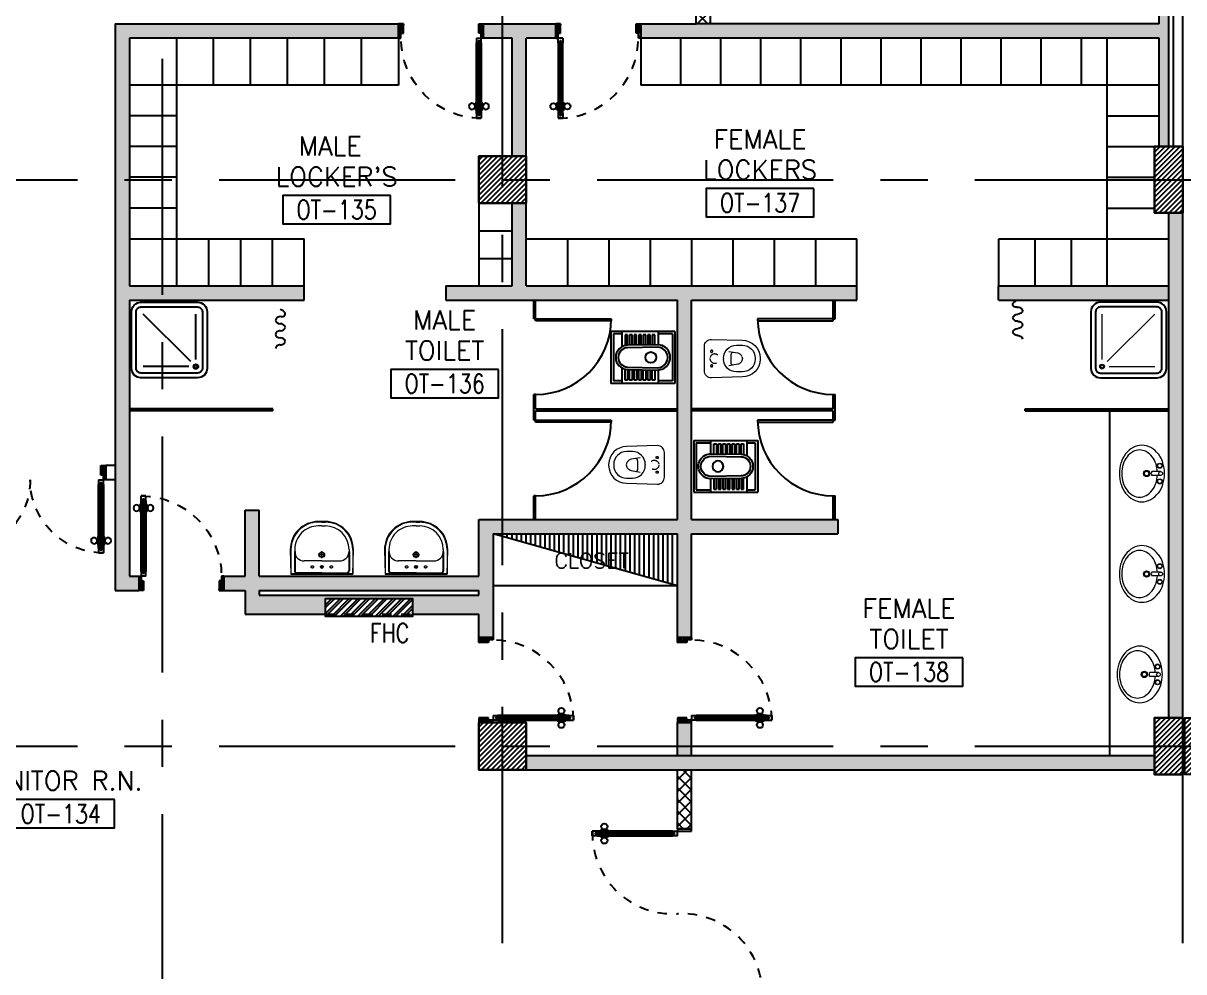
# Model space of a CAD drawing. Extents: x 275967.8 to 276060, y 57291.9 to 57371.4.
# Drawn here: x 275998.46 to 276010.75, y 57327.59 to 57337.64 of the extents above; entities that cross this region are included whole.
import ezdxf
from ezdxf.enums import TextEntityAlignment as Align

# ---------------------------------------------------------------- set-up
doc = ezdxf.new("R2010")
doc.units = 0
doc.header["$MEASUREMENT"] = 0
for name, pattern in [('CENTERX2', [4, 2.5, -0.5, 0.5, -0.5]), ('DASHED', [0.75, 0.5, -0.25]), ('HIDDEN', [0.375, 0.25, -0.125]), ('HIDDEN2', [0.1875, 0.125, -0.0625])]:
    doc.linetypes.add(name, pattern=pattern)
doc.layers.get('0').update_dxf_attribs({"linetype": 'CONTINUOUS'})
for name, color, linetype in [('AXES', 11, 'CENTERX2'), ('COL', 5, 'CONTINUOUS'), ('CURT', 7, 'CONTINUOUS'), ('DOOR', 7, 'CONTINUOUS'), ('Ele', 7, 'CONTINUOUS'), ('FHC', 2, 'CONTINUOUS'), ('FIX', 3, 'CONTINUOUS'), ('FUR', 4, 'CONTINUOUS'), ('HAT', 8, 'CONTINUOUS'), ('INSUL', 4, 'CONTINUOUS'), ('LIFTS', 3, 'CONTINUOUS'), ('Locker', 11, 'CONTINUOUS'), ('PART', 9, 'CONTINUOUS'), ('RM-BOX', 4, 'CONTINUOUS'), ('RM-NAME', 2, 'CONTINUOUS'), ('RM-NO', 2, 'CONTINUOUS'), ('WALL', 2, 'CONTINUOUS'), ('WallType', 11, 'CONTINUOUS'), ('WallType2', 3, 'CONTINUOUS')]:
    doc.layers.add(name, color=color, linetype=linetype)
doc.styles.add('ROMANS', font='ROMANS.shx', dxfattribs={"width": 0.6})
pattern_1 = [(0, (0, 0), (0.075, 0.04330127), [0.05, -0.1]), (120, (0, 0), (-0.074999999836, 0.043301270284), [0.05, -0.1]), (60, (0, 0), (1.64e-10, 0.086602540284), [-0.1, 0.05])]
pattern_2 = [(45, (0, 0), (-0.061871843354, 0.061871843354), []), (135, (0, 0), (-0.061871843354, -0.061871843354), [])]

# ---------------------------------------------------------------- blocks, each defined once
blk = doc.blocks.new('*X74')
at = {"color": 0}
for p, q in [((49339, 149519), (49810, 149990)), ((49339, 149572), (49757, 149990)), ((49339, 149625), (49704, 149990)), ((49339, 149678), (49651, 149990)), ((49339, 149731), (49598, 149990)), ((49339, 149784), (49545, 149990)), ((49339, 149837), (49492, 149990)), ((49339, 149890), (49439, 149990)), ((49339, 149943), (49386, 149990)), ((49363, 149490), (49839, 149966)), ((49416, 149490), (49839, 149913)), ((49469, 149490), (49839, 149859)), ((49523, 149490), (49839, 149806)), ((49576, 149490), (49839, 149753)), ((49629, 149490), (49839, 149700)), ((49682, 149490), (49839, 149647)), ((49735, 149490), (49839, 149594)), ((49788, 149490), (49839, 149541))]:
    blk.add_line(p, q, dxfattribs=at)
blk = doc.blocks.new('RM1')
at = {"layer": 'RM-BOX'}
blk.add_lwpolyline([(570, -200), (-570, -200), (-570, -500), (570, -500)], close=True, dxfattribs=at)
at = {"layer": 'RM-NAME', "style": 'ROMANS'}
for tag, p in [('ROOMNAME1', (0, 324)), ('ROOMNAME2', (0, 0))]:
    blk.add_attdef(tag, text='', height=200, dxfattribs=at).set_placement(p, align=Align.MIDDLE)
at = {"layer": 'RM-NO', "style": 'ROMANS', "width": 0.8}
blk.add_attdef('ROOMNO', text='', height=200, dxfattribs=at).set_placement((0, -350), align=Align.MIDDLE)
blk = doc.blocks.new('COL50')
at = {"layer": 'COL'}
blk.add_lwpolyline([(-250, 250), (-250, -250), (250, -250), (250, 250)], close=True, dxfattribs=at)
blk = doc.blocks.new('*X69')
at = {"color": 0}
for p, q in [((42139, 155524), (42605, 155990)), ((42139, 155577), (42552, 155990)), ((42139, 155630), (42499, 155990)), ((42139, 155683), (42446, 155990)), ((42139, 155736), (42393, 155990)), ((42139, 155789), (42340, 155990)), ((42139, 155842), (42287, 155990)), ((42139, 155895), (42234, 155990)), ((42139, 155948), (42181, 155990)), ((42158, 155490), (42639, 155971)), ((42211, 155490), (42639, 155918)), ((42264, 155490), (42639, 155865)), ((42317, 155490), (42639, 155812)), ((42370, 155490), (42639, 155759)), ((42423, 155490), (42639, 155706)), ((42476, 155490), (42639, 155653)), ((42529, 155490), (42639, 155600)), ((42582, 155490), (42639, 155546)), ((42635, 155490), (42639, 155493))]:
    blk.add_line(p, q, dxfattribs=at)
blk = doc.blocks.new('A$C5C5B3FF0')
at = {"layer": 'CURT'}
for centre, major_axis, start_param, end_param in [((25, 356), (-79.1, 0), 3.926991, 4.390638), ((63, 366), (-39.1, 0), 1.419382, 3.463343), ((25, 356), (79.1, 0), 0.321751, 0.785398), ((50, 300), (49.5, 0), 1.419382, 3.141593), ((50, 300), (50, 0), 3.141593, 4.712389), ((50, 225), (-50, 0), 3.141593, 4.712389), ((50, 150), (50, 0), 1.570796, 3.141593), ((50, 150), (50, 0), 3.141593, 4.712389), ((50, 225), (50, 0), 4.712389, 6.283185), ((50, 0), (50, 0), 1.570796, 3.141593), ((50, 75), (50, 0), 0, 1.570796), ((50, 75), (-50, 0), 1.570796, 3.141593)]:
    blk.add_ellipse(centre, major_axis=major_axis, ratio=0.75, start_param=start_param, end_param=end_param, dxfattribs=at)
blk = doc.blocks.new('C11')
at = {"layer": 'HAT'}
h = blk.add_hatch(dxfattribs=at)
h.set_pattern_fill('ANSI31', color=256, scale=300, style=0)
h.set_pattern_definition([(45, (-248556.182, -75061.005), (-26.5165043, 26.5165043), [])])
h.paths.add_polyline_path([(300, 700), (0, 700), (0, 350), (300, 350)])
h.paths.add_polyline_path([(300, 350), (0, 350), (0, 0), (300, 0)])
at = {"layer": 'COL'}
blk.add_lwpolyline([(300, 700), (300, 0), (0, 0), (0, 700)], close=True, dxfattribs=at)
blk = doc.blocks.new('C5V')
at = {"layer": 'HAT'}
h = blk.add_hatch(dxfattribs=at)
h.set_pattern_fill('ANSI31', color=256, scale=300, style=0)
h.set_pattern_definition([(45, (-249196.182, -54711.005), (-26.5165043, 26.5165043), [])])
h.paths.add_polyline_path([(-20, 600), (-320, 600), (-320, 300), (-20, 300)])
h.paths.add_polyline_path([(-20, 300), (-320, 300), (-320, 0), (-20, 0)])
h = blk.add_hatch(dxfattribs=at)
h.set_pattern_fill('ANSI31', color=256, scale=300, style=0)
h.set_pattern_definition([(45, (-248876.182, -54711.005), (-26.5165043, 26.5165043), [])])
h.paths.add_polyline_path([(300, 600), (0, 600), (0, 300), (300, 300)])
h.paths.add_polyline_path([(300, 300), (0, 300), (0, 0), (300, 0)])
at = {"layer": 'COL'}
for points in [[(-20, 600), (-20, 0), (-320, 0), (-320, 600)], [(300, 600), (300, 0), (0, 0), (0, 600)]]:
    blk.add_lwpolyline(points, close=True, dxfattribs=at)
blk = doc.blocks.new('LAV-003')
at = {"layer": 'FIX', "linetype": 'Continuous', "lineweight": 20}
for p, q in [((-328, -285), (-328, -25)), ((327, -285), (327, -25)), ((0, -165), (-188, -165)), ((0, -165), (187, -165)), ((-288, -285), (-288, -265)), ((287, -285), (287, -265)), ((0, -535), (-38, -535)), ((0, -575), (-38, -575)), ((0, -535), (37, -535)), ((0, -575), (37, -575))]:
    blk.add_line(p, q, dxfattribs=at)
at = {"layer": 'FIX', "linetype": 'ByBlock'}
blk.add_line((-328, -25), (327, -25), dxfattribs=at)
at = {"layer": 'FIX', "linetype": 'ByBlock', "ltscale": 0.3}
for p, q in [((-288, -265), (-288, -60)), ((0, -35), (-262, -35)), ((0, -35), (262, -35)), ((287, -265), (287, -60))]:
    blk.add_line(p, q, dxfattribs=at)
at = {"layer": 'FIX', "lineweight": 20}
for p, q in [((-16, -101), (15, -101)), ((0, -85), (0, -116))]:
    blk.add_line(p, q, dxfattribs=at)
at = {"layer": 'FIX', "linetype": 'DASHED', "lineweight": 20, "ltscale": 0.04}
for p, q in [((-36, -230), (37, -230)), ((0, -194), (0, -266))]:
    blk.add_line(p, q, dxfattribs=at)
at = {"layer": 'FIX', "linetype": 'Continuous', "lineweight": 20}
blk.add_lwpolyline([(295, -25), (0, -25), (-328, -25), (-335, -285, 0.414214), (-38, -582), (0, -582), (37, -582, 0.414214), (334, -285), (327, -25), (0, -25)], format="xyb", dxfattribs=at)
at = {"layer": 'FIX', "linetype": 'HIDDEN', "lineweight": 20, "ltscale": 0.05}
for centre in [(-100, -101), (100, -101)]:
    blk.add_circle(centre, 12.4, dxfattribs=at)
at = {"layer": 'FIX', "lineweight": 20}
for centre, radius in [((0, -101), 15.5), ((0, -230), 29.5), ((0, -230), 22.5)]:
    blk.add_circle(centre, radius, dxfattribs=at)
at = {"layer": 'FIX', "linetype": 'ByBlock', "ltscale": 0.3}
for centre, start, end in [((-262, -60), 90, 180), ((262, -60), 0, 90)]:
    blk.add_arc(centre, 25, start, end, dxfattribs=at)
at = {"layer": 'FIX', "linetype": 'Continuous', "lineweight": 20}
for centre, radius, start, end in [((-188, -265), 100, 90, 180), ((187, -265), 100, 0, 90), ((-38, -285), 290, 180, 270), ((-38, -285), 250, 180, 270), ((37, -285), 250, 270, 0), ((37, -285), 290, 270, 0)]:
    blk.add_arc(centre, radius, start, end, dxfattribs=at)
blk = doc.blocks.new('SHR1')
at = {"layer": 'FIX'}
for p, q in [((-196, 196), (-700, 700)), ((-143, 218), (-143, 700)), ((-218, 143), (-700, 143))]:
    blk.add_line(p, q, dxfattribs=at)
for points in [[(-825, 125), (-825, 725, -0.414214), (-725, 825), (-125, 825, -0.414214), (-25, 725), (-25, 125, -0.414214), (-125, 25), (-725, 25, -0.414214)], [(-775, 125), (-775, 725, -0.414214), (-725, 775), (-125, 775, -0.414214), (-75, 725), (-75, 125, -0.414214), (-125, 75), (-725, 75, -0.414214)]]:
    blk.add_lwpolyline(points, format="xyb", close=True, dxfattribs=at)
for radius in [25, 15]:
    blk.add_circle((-143, 143), radius, dxfattribs=at)
blk = doc.blocks.new('A$C51047138')
at = {"layer": 'FIX'}
for p, q in [((678, 550), (0, 550)), ((0, 550), (0, 0)), ((115, 524), (26, 524)), ((26, 524), (26, 26)), ((115, 524), (26, 524)), ((115, 550), (115, 386)), ((150, 515), (150, 400)), ((176, 515), (150, 515)), ((176, 403), (176, 515)), ((198, 515), (198, 403)), ((224, 515), (198, 515)), ((224, 404), (224, 515)), ((246, 515), (246, 404)), ((272, 515), (246, 515)), ((272, 405), (272, 515)), ((294, 515), (294, 405)), ((320, 515), (294, 515)), ((320, 406), (320, 515)), ((342, 515), (342, 406)), ((368, 515), (342, 515)), ((368, 407), (368, 515)), ((390, 515), (390, 407)), ((416, 515), (390, 515)), ((416, 408), (416, 515)), ((438, 515), (438, 408)), ((464, 515), (438, 515)), ((464, 409), (464, 515)), ((499, 550), (499, 409)), ((652, 524), (499, 524)), ((652, 524), (652, 26)), ((678, 550), (678, 0)), ((51, 275), (51, 275)), ((115, 164), (115, 0)), ((150, 35), (150, 150)), ((176, 147), (176, 35)), ((198, 35), (198, 147)), ((224, 146), (224, 35)), ((246, 35), (246, 146)), ((272, 145), (272, 35)), ((294, 35), (294, 145)), ((320, 144), (320, 35)), ((342, 35), (342, 144)), ((368, 143), (368, 35)), ((390, 35), (390, 143)), ((416, 142), (416, 35)), ((438, 35), (438, 142)), ((464, 141), (464, 35)), ((499, 141), (499, 0)), ((115, 26), (26, 26)), ((115, 26), (26, 26)), ((176, 35), (150, 35)), ((224, 35), (198, 35)), ((272, 35), (246, 35)), ((320, 35), (294, 35)), ((368, 35), (342, 35)), ((416, 35), (390, 35)), ((464, 35), (438, 35)), ((652, 26), (499, 26)), ((678, 0), (0, 0))]:
    blk.add_line(p, q, dxfattribs=at)
for points in [[(490, 409), (176, 403, 0.979796), (176, 147), (490, 141)], [(490, 384), (177, 377, 0.979796), (177, 173), (490, 166)], [(490, 141, 1.020621), (490, 409, 1.020621)], [(490, 166, 1.020621), (490, 384, 1.020621)]]:
    blk.add_lwpolyline(points, format="xyb", dxfattribs=at)
blk.add_circle((422, 275), 57.8, dxfattribs=at)
blk = doc.blocks.new('WC1')
at = {"layer": 'FIX', "lineweight": 20}
for p, q in [((-210, 204), (-538, 194)), ((-475, 141), (-538, 141)), ((-727, 5), (-727, -5)), ((-674, 5), (-674, -5)), ((-534, 24), (-540, 0)), ((-540, 0), (-534, -24)), ((-395, 76), (-490, 60)), ((-339, 5), (-339, -5)), ((-490, -60), (-395, -76)), ((-538, -141), (-475, -141)), ((-538, -194), (-210, -204))]:
    blk.add_line(p, q, dxfattribs=at)
at = {"layer": 'FIX', "linetype": 'Continuous', "lineweight": 20}
blk.add_line((-420, -47), (-420, 45), dxfattribs=at)
at = {"layer": 'FIX', "lineweight": 20}
blk.add_lwpolyline([(-213, -204), (-210, -204, 0.414214), (-137, -131), (-137, 0), (-137, 131, 0.414214), (-210, 204)], format="xyb", dxfattribs=at)
at = {"layer": 'FIX', "linetype": 'HIDDEN2', "lineweight": 20, "ltscale": 0.3}
blk.add_circle((-245, 0), 49.8, dxfattribs=at)
at = {"layer": 'FIX', "linetype": 'HIDDEN', "lineweight": 20, "ltscale": 0.05}
for centre in [(-213, 78), (-213, -77)]:
    blk.add_circle(centre, 11.6, dxfattribs=at)
at = {"layer": 'FIX', "lineweight": 20}
for centre, radius, start, end in [((-538, 5), 189, 90, 180), ((-538, 5), 136, 90, 180), ((-475, 5), 136, 360, 90), ((-473, -7), 68.2, 128.9242, 152.8468), ((-464, -18), 82, 108.496, 128.9242), ((-538, -5), 189, 180, 270), ((-538, -5), 136, 180, 270), ((-473, 7), 68.2, 207.1532, 231.0758), ((-464, 18), 82, 231.0758, 251.504), ((-475, -5), 136, 270, 0)]:
    blk.add_arc(centre, radius, start, end, dxfattribs=at)
at = {"layer": 'FIX', "linetype": 'Continuous', "lineweight": 20}
for centre, start, end in [((-443, 46), 357.6662, 91.6121), ((-442, -46), 268.3879, 2.3338)]:
    blk.add_arc(centre, 22.3, start, end, dxfattribs=at)
blk = doc.blocks.new('SA-P105')
at = {"layer": 'FIX', "lineweight": 20}
for p, q in [((-62, 20), (-155, 20)), ((-62, -20), (-155, -20))]:
    blk.add_line(p, q, dxfattribs=at)
for points in [[(-285, 250, 0.126028), (-354, 232, 0.105961), (-418, 177, 0.086149), (-459, 99, 0.075973), (-474, 0, 0.075973), (-459, -99, 0.086149), (-418, -177, 0.105961), (-354, -232, 0.126028), (-285, -250, 0.126028), (-215, -232, 0.105961), (-151, -177, 0.086149), (-111, -99, 0.060606), (-96, -20, 0.075973)], [(-96, 20, 0.060606), (-111, 99, 0.086149), (-151, 177, 0.105961), (-215, 232, 0.126028), (-285, 250, 0.126028)]]:
    blk.add_lwpolyline(points, format="xyb", dxfattribs=at)
for centre, radius in [((-211, 0), 33.2), ((-211, 0), 23.2), ((-71, 83), 27), ((-71, 83), 22), ((-62, 0), 20.2), ((-71, -83), 27), ((-71, -83), 22)]:
    blk.add_circle(centre, radius, dxfattribs=at)
for centre, radius, start, end in [((-232, 55), 252, 118.7321, 142.9263), ((-260, 106), 194, 90, 118.7321), ((-260, 106), 194, 61.2679, 90), ((-288, 55), 252, 37.0737, 61.2679), ((-188, 22), 307, 142.9263, 162.6215), ((-331, 22), 307, 17.3785, 37.0737), ((-119, 0), 380, 162.6215, 180), ((-119, 0), 380, 180, 197.3785), ((-120, 0), 40.9, 150.429, 209.571), ((-401, 0), 380, 0, 17.3785), ((-401, 0), 380, 342.6215, 0), ((-188, -22), 307, 197.3785, 217.0737), ((-331, -22), 307, 322.9263, 342.6215), ((-232, -55), 252, 217.0737, 241.2679), ((-288, -55), 252, 298.7321, 322.9263), ((-260, -106), 194, 241.2679, 270), ((-260, -106), 194, 270, 298.7321)]:
    blk.add_arc(centre, radius, start, end, dxfattribs=at)
blk = doc.blocks.new('DD1600')
at = {"layer": 'DOOR', "color": 0, "linetype": 'ByBlock'}
for p, q in [((235881, 58759), (235931, 58759)), ((235931, 58759), (235881, 58759)), ((235881, 58709), (235881, 58759)), ((235898, 58729), (235914, 58729)), ((235898, 58709), (235898, 58729)), ((235914, 58709), (235914, 58729)), ((235931, 58709), (235931, 58759)), ((237431, 58759), (237381, 58759)), ((237381, 58759), (237431, 58759)), ((237381, 58709), (237381, 58759)), ((237414, 58729), (237398, 58729)), ((237398, 58709), (237398, 58729)), ((237414, 58709), (237414, 58729)), ((237431, 58709), (237431, 58759)), ((235874, 58664), (235865, 58664)), ((235865, 58664), (235865, 58599)), ((235874, 58599), (235865, 58599)), ((235881, 58676), (235874, 58676)), ((235874, 58586), (235874, 58676)), ((235874, 58664), (235874, 58599)), ((235881, 58709), (235898, 58709)), ((235914, 58709), (235931, 58709)), ((235931, 58676), (235938, 58676)), ((235938, 58586), (235938, 58676)), ((235938, 58664), (235947, 58664)), ((235938, 58664), (235938, 58599)), ((235938, 58599), (235947, 58599)), ((235947, 58664), (235947, 58599)), ((237374, 58664), (237365, 58664)), ((237365, 58664), (237365, 58599)), ((237374, 58599), (237365, 58599)), ((237381, 58676), (237374, 58676)), ((237374, 58586), (237374, 58676)), ((237374, 58664), (237374, 58599)), ((237398, 58709), (237381, 58709)), ((237431, 58709), (237414, 58709)), ((237431, 58676), (237438, 58676)), ((237438, 58586), (237438, 58676)), ((237438, 58664), (237447, 58664)), ((237438, 58664), (237438, 58599)), ((237438, 58599), (237447, 58599)), ((237447, 58664), (237447, 58599)), ((235881, 58586), (235874, 58586)), ((235931, 58586), (235938, 58586)), ((237381, 58586), (237374, 58586)), ((237431, 58586), (237438, 58586)), ((235856, 57834), (235856, 57984)), ((235856, 57984), (235881, 57984)), ((235898, 58034), (235881, 58034)), ((235881, 58034), (235881, 57984)), ((235931, 57984), (235881, 57984)), ((235881, 57984), (235881, 57934)), ((235898, 58014), (235898, 58034)), ((235914, 58014), (235898, 58014)), ((235931, 58034), (235914, 58034)), ((235914, 58034), (235914, 58014)), ((235931, 57984), (235931, 58034)), ((237381, 58034), (237398, 58034)), ((237381, 57984), (237381, 58034)), ((237381, 57984), (237431, 57984)), ((237398, 58034), (237398, 58014)), ((237398, 58014), (237414, 58014)), ((237414, 58034), (237431, 58034)), ((237414, 58014), (237414, 58034)), ((237431, 58034), (237431, 57984)), ((237456, 57984), (237431, 57984)), ((237431, 57984), (237431, 57934)), ((237456, 57834), (237456, 57984)), ((235881, 57934), (235906, 57934)), ((235906, 57934), (235906, 57834)), ((237406, 57934), (237406, 57834)), ((237431, 57934), (237406, 57934)), ((235906, 57834), (235856, 57834)), ((237406, 57834), (237456, 57834))]:
    blk.add_line(p, q, dxfattribs=at)
at = {"layer": 'DOOR', "linetype": 'ByBlock'}
for p, q in [((235881, 58034), (235881, 58709)), ((235898, 58034), (235898, 58709)), ((235914, 58034), (235914, 58709)), ((235931, 58709), (235931, 58034)), ((237381, 58709), (237381, 58034)), ((237398, 58034), (237398, 58709)), ((237414, 58034), (237414, 58709)), ((237431, 58034), (237431, 58709))]:
    blk.add_line(p, q, dxfattribs=at)
at = {"layer": 'DOOR', "color": 9, "linetype": 'ByBlock'}
for p, q in [((235906, 57834), (235856, 57947)), ((235906, 57834), (235856, 57874)), ((235906, 57834), (235893, 57934)), ((237406, 57834), (237456, 57947)), ((237406, 57834), (237420, 57934)), ((237406, 57834), (237456, 57874))]:
    blk.add_line(p, q, dxfattribs=at)
at = {"layer": 'DOOR', "color": 0, "linetype": 'ByBlock'}
for centre in [(235833, 58631), (235980, 58631), (237333, 58631), (237480, 58631)]:
    blk.add_circle(centre, 32.4, dxfattribs=at)
at = {"layer": 'DOOR', "linetype": 'HIDDEN', "ltscale": 0.5}
for centre, start, end in [((235882, 57984), 359.9683, 90.0296), ((237431, 57984), 89.9704, 180.0317)]:
    blk.add_arc(centre, 775, start, end, dxfattribs=at)
at = {"layer": 'DOOR', "color": 9, "linetype": 'ByBlock'}
for centre, radius, start, end in [((235906, 57834), 154, 103.7142, 108.8947), ((237406, 57834), 154, 71.1053, 76.2858), ((235906, 57834), 134, 100.72, 111.8402), ((235906, 57834), 114, 102.6226, 115.9162), ((235906, 57834), 94.4, 90, 121.9818), ((235906, 57834), 74.4, 90, 132.2236), ((235906, 57834), 54.4, 90, 156.7926), ((235906, 57834), 34.4, 90, 180), ((237406, 57834), 94.4, 58.0182, 90), ((237406, 57834), 74.4, 47.7764, 90), ((237406, 57834), 54.4, 23.2074, 90), ((237406, 57834), 34.4, 0, 90), ((237406, 57834), 134, 68.1598, 79.28), ((237406, 57834), 114, 64.0838, 77.3774), ((235906, 57834), 14.4, 90, 180), ((237406, 57834), 14.4, 0, 90)]:
    blk.add_arc(centre, radius, start, end, dxfattribs=at)
blk = doc.blocks.new('DOOR90')
at = {"layer": 'DOOR', "color": 0, "linetype": 'ByBlock'}
for p, q in [((-150, 0), (-150, -25)), ((-150, 0), (0, 0)), ((0, -50), (0, 0)), ((-1000, -25), (-1000, -75)), ((-1000, -75), (-1000, -25)), ((-950, -25), (-1000, -25)), ((-950, -75), (-1000, -75)), ((-970, -42), (-970, -58)), ((-950, -42), (-970, -42)), ((-950, -58), (-970, -58)), ((-950, -25), (-950, -42)), ((-950, -58), (-950, -75)), ((-918, -25), (-918, -18)), ((-828, -18), (-918, -18)), ((-918, -75), (-918, -82)), ((-828, -82), (-918, -82)), ((-905, -18), (-905, -9)), ((-905, -9), (-840, -9)), ((-905, -18), (-840, -18)), ((-905, -82), (-905, -91)), ((-905, -82), (-840, -82)), ((-905, -91), (-840, -91)), ((-840, -18), (-840, -9)), ((-840, -82), (-840, -91)), ((-828, -25), (-828, -18)), ((-828, -75), (-828, -82)), ((-200, -42), (-200, -25)), ((-200, -25), (-150, -25)), ((-180, -42), (-200, -42)), ((-200, -75), (-200, -58)), ((-200, -58), (-180, -58)), ((-150, -75), (-200, -75)), ((-180, -58), (-180, -42)), ((-150, -75), (-150, -25)), ((-150, -25), (-100, -25)), ((-100, -25), (-100, -50)), ((-100, -50), (0, -50)), ((-100, -850), (0, -850)), ((-100, -875), (-100, -850)), ((0, -850), (0, -900)), ((-150, -900), (-150, -875)), ((-150, -875), (-100, -875)), ((0, -900), (-150, -900)), ((-150, -900), (0, -900))]:
    blk.add_line(p, q, dxfattribs=at)
at = {"layer": 'DOOR', "color": 9, "linetype": 'ByBlock'}
for p, q in [((0, -50), (-114, 0)), ((0, -50), (-40, 0)), ((0, -50), (-100, -37)), ((0, -850), (-114, -900)), ((0, -850), (-100, -863)), ((0, -850), (-40, -900))]:
    blk.add_line(p, q, dxfattribs=at)
at = {"layer": 'DOOR', "linetype": 'ByBlock'}
for p, q in [((-200, -25), (-950, -25)), ((-200, -42), (-950, -42)), ((-200, -58), (-950, -58)), ((-950, -75), (-200, -75))]:
    blk.add_line(p, q, dxfattribs=at)
at = {"layer": 'DOOR', "color": 0, "linetype": 'ByBlock'}
for centre in [(-873, 24), (-873, -124)]:
    blk.add_circle(centre, 32.4, dxfattribs=at)
at = {"layer": 'DOOR', "color": 9, "linetype": 'ByBlock'}
for centre, radius, start, end in [((0, -50), 154, 161.1053, 166.2858), ((0, -50), 134, 158.1598, 169.28), ((0, -50), 94.4, 148.0182, 180), ((0, -50), 74.4, 137.7764, 180), ((0, -50), 114, 154.0838, 167.3774), ((0, -50), 54.4, 113.2074, 180), ((0, -50), 34.4, 90, 180), ((0, -50), 14.4, 90, 180), ((0, -850), 94.4, 180, 211.9818), ((0, -850), 74.4, 180, 222.2236), ((0, -850), 54.4, 180, 246.7926), ((0, -850), 34.4, 180, 270), ((0, -850), 14.4, 180, 270), ((0, -850), 154, 193.7142, 198.8947), ((0, -850), 134, 190.72, 201.8402)]:
    blk.add_arc(centre, radius, start, end, dxfattribs=at)
at = {"layer": 'DOOR', "linetype": 'HIDDEN', "ltscale": 0.5}
blk.add_arc((-150, -25), 850, 180, 270, dxfattribs=at)
blk = doc.blocks.new('fe-door')
at = {"layer": 'DOOR', "color": 0, "linetype": 'ByBlock'}
for p, q in [((-900, 1775), (-900, 1725)), ((-900, 1725), (-900, 1775)), ((-850, 1775), (-900, 1775)), ((-850, 1725), (-900, 1725)), ((-870, 1758), (-870, 1742)), ((-850, 1758), (-870, 1758)), ((-850, 1742), (-870, 1742)), ((-850, 1775), (-850, 1758)), ((-850, 1742), (-850, 1725)), ((-818, 1775), (-818, 1782)), ((-728, 1782), (-818, 1782)), ((-818, 1725), (-818, 1718)), ((-805, 1782), (-805, 1791)), ((-805, 1791), (-740, 1791)), ((-805, 1782), (-740, 1782)), ((-740, 1782), (-740, 1791)), ((-728, 1775), (-728, 1782)), ((-728, 1725), (-728, 1718)), ((-50, 1758), (-50, 1775)), ((-50, 1775), (0, 1775)), ((-30, 1758), (-50, 1758)), ((-50, 1725), (-50, 1742)), ((-50, 1742), (-30, 1742)), ((0, 1725), (-50, 1725)), ((-30, 1742), (-30, 1758)), ((150, 1800), (0, 1800)), ((0, 1800), (0, 1775)), ((0, 1725), (0, 1775)), ((0, 1775), (150, 1775)), ((150, 1775), (150, 1800)), ((-728, 1718), (-818, 1718)), ((-805, 1718), (-805, 1709)), ((-805, 1718), (-740, 1718)), ((-805, 1709), (-740, 1709)), ((-740, 1718), (-740, 1709)), ((0, 75), (0, 25)), ((0, 75), (50, 75)), ((0, 0), (0, 25)), ((0, 25), (50, 25)), ((150, 25), (0, 25)), ((0, 0), (150, 0)), ((30, 58), (30, 42)), ((50, 58), (30, 58)), ((30, 42), (50, 42)), ((50, 75), (50, 58)), ((50, 42), (50, 25)), ((150, 25), (150, 0)), ((850, 58), (850, 75)), ((850, 75), (900, 75)), ((850, 58), (870, 58)), ((850, 25), (850, 42)), ((850, 42), (870, 42)), ((850, 25), (900, 25)), ((870, 42), (870, 58)), ((900, 25), (900, 75)), ((900, 75), (900, 25))]:
    blk.add_line(p, q, dxfattribs=at)
at = {"layer": 'DOOR', "linetype": 'ByBlock'}
for p, q in [((-50, 1775), (-850, 1775)), ((-50, 1758), (-850, 1758)), ((-50, 1742), (-850, 1742)), ((-850, 1725), (-50, 1725)), ((850, 75), (50, 75)), ((50, 58), (850, 58)), ((50, 42), (850, 42)), ((50, 25), (850, 25))]:
    blk.add_line(p, q, dxfattribs=at)
at = {"layer": 'DOOR', "color": 0, "linetype": 'ByBlock'}
for centre in [(-773, 1824), (-773, 1676)]:
    blk.add_circle(centre, 32.4, dxfattribs=at)
at = {"layer": 'DOOR', "linetype": 'HIDDEN', "ltscale": 0.5}
for centre, start, end in [((-49, 1750), 178.3174, 273.2965), ((49, 50), 358.3174, 93.2965)]:
    blk.add_arc(centre, 851, start, end, dxfattribs=at)
at = {"layer": 'WALL'}
for p, q in [((0, 1800), (150, 1800)), ((0, 0), (150, 0))]:
    blk.add_line(p, q, dxfattribs=at)
at = {"layer": 'WALL', "linetype": 'ByBlock'}
blk.add_line((0, 1800), (150, 1800), dxfattribs=at)

msp = doc.modelspace()

# ---------------------------------------------------------------- hatches: boundary and pattern name
at = {"layer": 'FHC', "linetype": 'ByBlock', "ltscale": 0.3}
h = msp.add_hatch(dxfattribs=at)
h.set_pattern_fill('ANSI32', color=11, scale=0.175, style=0)
h.set_pattern_definition([(45, (275769.465284, 57300.30692), (-0.046403883, 0.046403883), []), (45, (275769.49622, 57300.30692), (-0.046403883, 0.046403883), [])])
h.paths.add_polyline_path([(276002.5815, 57331.3579), (276002.5815, 57331.5479), (276001.6615, 57331.5479), (276001.6615, 57331.3579)])
h.paths.add_polyline_path([(276001.4489, 57330.9368), (276001.4489, 57331.3576), (276001.7114, 57331.3576), (276001.7114, 57330.9368)], flags=9)
at = {"layer": 'WallType', "linetype": 'ByBlock', "ltscale": 0.3}
h = msp.add_hatch(dxfattribs=at)
h.set_pattern_fill('ANSI37', color=256, scale=0.7, style=0)
h.set_pattern_definition(pattern_2)
h.paths.add_polyline_path([(276005.7355, 57347.9829), (276005.5855, 57347.9829), (276005.5855, 57346.8579), (276005.2355, 57346.8579), (276005.2355, 57346.7079), (276005.5855, 57346.7079), (276005.5855, 57345.7829), (276005.7355, 57345.7829)])
h.paths.add_polyline_path([(276010.4855, 57344.6329), (276005.7355, 57344.6329), (276005.7355, 57344.7829), (276005.5855, 57344.7829), (276005.5855, 57344.3329), (276005.7355, 57344.3329), (276005.7355, 57344.4829), (276010.4855, 57344.4829)])
h.paths.add_polyline_path([(276010.4855, 57341.1329), (276005.7355, 57341.1329), (276005.7355, 57343.1829), (276005.5855, 57343.1829), (276005.5855, 57340.8329), (276005.7355, 57340.8329), (276005.7355, 57340.9829), (276010.4855, 57340.9829)])
h.paths.add_polyline_path([(276005.7355, 57343.3329), (276005.5855, 57343.3329), (276005.5855, 57343.1829), (276005.7355, 57343.1829)])
h.paths.add_polyline_path([(276005.7355, 57339.8329), (276005.5855, 57339.8329), (276005.5855, 57337.6329), (276005.7355, 57337.6329)])
h = msp.add_hatch(dxfattribs=at)
h.set_pattern_fill('ANSI37', color=256, scale=0.7, style=0)
h.set_pattern_definition(pattern_2)
h.paths.add_polyline_path([(276005.5355, 57329.7329), (276005.3855, 57329.7329), (276005.3855, 57329.1079), (276005.5355, 57329.1079)])
at = {"layer": 'WallType2', "linetype": 'ByBlock', "ltscale": 0.3}
h = msp.add_hatch(dxfattribs=at)
h.set_pattern_fill('HONEY', color=256, scale=0.4, style=0)
h.set_pattern_definition(pattern_1)
h.paths.add_polyline_path([(276010.5855, 57338.6829), (276010.4855, 57338.6829), (276010.4855, 57337.6329), (276005.5855, 57337.6329), (276004.998, 57337.6329), (276004.998, 57337.4829), (276010.4855, 57337.4829), (276010.4855, 57336.3329), (276010.5855, 57336.3329)])
h = msp.add_hatch(dxfattribs=at)
h.set_pattern_fill('HONEY', color=256, scale=0.4, style=0)
h.set_pattern_definition(pattern_1)
h.paths.add_polyline_path([(276005.5355, 57332.2329), (276007.0855, 57332.2329), (276007.0855, 57332.3829), (276005.5355, 57332.3829), (276005.5355, 57334.7079), (276007.2855, 57334.7079), (276007.2855, 57334.8579), (276003.7855, 57334.8579), (276003.7855, 57335.7329), (276003.6355, 57335.7329), (276003.6355, 57334.8579), (276003.5355, 57334.8579), (276003.5355, 57334.7079), (276005.3855, 57334.7079), (276005.3855, 57332.3829), (276003.5355, 57332.3829), (276003.5355, 57332.2329), (276005.3855, 57332.2329), (276005.3855, 57331.1329), (276005.5355, 57331.1329)])
h.paths.add_polyline_path([(276003.5355, 57334.8579), (276002.9355, 57334.8579), (276002.9355, 57334.7079), (276003.5355, 57334.7079)])
h.paths.add_polyline_path([(276003.5355, 57332.3829), (276003.2855, 57332.3829), (276003.2855, 57331.7829), (276000.9605, 57331.7829), (276000.9605, 57332.4829), (276000.8105, 57332.4829), (276000.8105, 57331.7829), (276000.5855, 57331.7829), (276000.5855, 57331.6329), (276000.8105, 57331.6329), (276000.8105, 57331.3829), (276001.6615, 57331.3829), (276001.6615, 57331.5479), (276002.5815, 57331.5479), (276002.5815, 57331.3829), (276003.2855, 57331.3829), (276003.2855, 57331.1329), (276003.4355, 57331.1329), (276003.4355, 57332.2329), (276003.5355, 57332.2329)])
h.paths.add_polyline_path([(276003.2855, 57331.6329), (276003.2855, 57331.5829), (276000.9605, 57331.5829), (276000.9605, 57331.6329)], flags=16)
h.paths.add_polyline_path([(276003.7855, 57337.4829), (276004.098, 57337.4829), (276004.098, 57337.6329), (276003.5355, 57337.6329), (276003.5355, 57337.4829), (276003.6355, 57337.4829), (276003.6355, 57336.2329), (276003.7855, 57336.2329)])
h.paths.add_polyline_path([(276003.5355, 57337.6329), (276003.3355, 57337.6329), (276003.3355, 57337.4829), (276003.5355, 57337.4829)])
h.paths.add_polyline_path([(276002.4355, 57337.6329), (275999.9355, 57337.6329), (275999.9355, 57337.4829), (276002.4355, 57337.4829)])
h.paths.add_polyline_path([(275999.9355, 57337.6329), (275999.4355, 57337.6329), (275999.4355, 57335.9829), (275999.5855, 57335.9829), (275999.5855, 57337.4829), (275999.9355, 57337.4829)])
h.paths.add_polyline_path([(275999.5855, 57335.9829), (275999.4355, 57335.9829), (275999.4355, 57331.6329), (275999.6855, 57331.6329), (275999.6855, 57331.7829), (275999.5855, 57331.7829), (275999.5855, 57334.7079), (275999.9355, 57334.7079), (275999.9355, 57334.8579), (275999.5855, 57334.8579)])
h.paths.add_polyline_path([(276001.4355, 57334.8579), (275999.9355, 57334.8579), (275999.9355, 57334.7079), (276001.4355, 57334.7079)])
h.paths.add_polyline_path([(276005.5355, 57330.2329), (276005.3855, 57330.2329), (276005.3855, 57329.9829), (276005.5355, 57329.9829)])
h.paths.add_polyline_path([(276005.5355, 57329.9829), (276005.3855, 57329.9829), (276005.3855, 57329.8829), (276005.5355, 57329.8829)])
h = msp.add_hatch(dxfattribs=at)
h.set_pattern_fill('HONEY', color=256, scale=0.4, style=0)
h.set_pattern_definition(pattern_1)
h.paths.add_polyline_path([(276010.7355, 57335.6329), (276010.5855, 57335.6329), (276010.5855, 57330.2829), (276010.7355, 57330.2829)])
h.paths.add_polyline_path([(276010.5855, 57334.8579), (276008.7856, 57334.8579), (276008.7856, 57334.7079), (276010.5855, 57334.7079)])
h = msp.add_hatch(dxfattribs=at)
h.set_pattern_fill('HONEY', color=256, scale=0.4, style=0)
h.set_pattern_definition(pattern_1)
h.paths.add_polyline_path([(276010.4355, 57329.8829), (276005.3855, 57329.8829), (276003.7855, 57329.8829), (276003.7855, 57329.7329), (276005.3855, 57329.7329), (276010.4355, 57329.7329)])

# ---------------------------------------------------------------- linework, layer by layer
at = {"layer": 'AXES'}
for p, q in [((276003.5355, 57291.8986), (276003.5355, 57370.7113)), ((276010.7355, 57291.8986), (276010.7355, 57370.3613)), ((275999.9355, 57298.7629), (275999.9355, 57357.5829)), ((275968.5355, 57335.9829), (276036.5755, 57335.9829)), ((275968.5355, 57329.9829), (276036.5755, 57329.9829))]:
    msp.add_line(p, q, dxfattribs=at)
at = {"layer": 'Ele', "color": 0, "linetype": 'ByBlock', "ltscale": 0.3}
msp.add_line((276000.423, 57335.3579), (276000.423, 57334.8579), dxfattribs=at)
at = {"layer": 'FHC', "color": 250, "linetype": 'HIDDEN', "ltscale": 0.25}
msp.add_line((276001.6615, 57331.3829), (276002.5815, 57331.3829), dxfattribs=at)
at = {"layer": 'FHC', "linetype": 'ByBlock', "ltscale": 0.3}
msp.add_lwpolyline([(276001.6615, 57331.5479), (276002.5815, 57331.5479), (276002.5815, 57331.3579), (276001.6615, 57331.3579)], close=True, dxfattribs=at)
at = {"layer": 'FIX', "lineweight": 20}
for p, q in [((276009.8802, 57334.0776), (276009.8802, 57334.5599)), ((276009.9332, 57334.0556), (276010.4375, 57334.5599)), ((276009.9552, 57334.0026), (276010.4375, 57334.0026))]:
    msp.add_line(p, q, dxfattribs=at)
at = {"layer": 'FIX'}
for points in [[(276010.5625, 57333.9849), (276010.5625, 57334.5849, 0.4142136), (276010.4625, 57334.6849), (276009.8625, 57334.6849, 0.4142136), (276009.7625, 57334.5849), (276009.7625, 57333.9849, 0.4142136), (276009.8625, 57333.8849), (276010.4625, 57333.8849, 0.4142136)], [(276010.5125, 57333.9849), (276010.5125, 57334.5849, 0.4142136), (276010.4625, 57334.6349), (276009.8625, 57334.6349, 0.4142136), (276009.8125, 57334.5849), (276009.8125, 57333.9849, 0.4142136), (276009.8625, 57333.9349), (276010.4625, 57333.9349, 0.4142136)]]:
    msp.add_lwpolyline(points, format="xyb", close=True, dxfattribs=at)
at = {"layer": 'FIX', "lineweight": 20}
for radius in [0.025, 0.025, 0.015, 0.015]:
    msp.add_circle((276009.8802, 57334.0026), radius, dxfattribs=at)
at = {"layer": 'FUR'}
msp.add_line((276009.9625, 57329.8829), (276009.9625, 57333.5204), dxfattribs=at)
at = {"layer": 'INSUL'}
for p, q in [((276010.5855, 57336.3329), (276010.5855, 57338.6829)), ((276010.6355, 57336.3329), (276010.6355, 57338.5329))]:
    msp.add_line(p, q, dxfattribs=at)
at = {"layer": 'LIFTS', "color": 8}
for p, q in [((276005.3855, 57331.6829), (276003.4355, 57332.2329)), ((276003.4855, 57332.2188), (276003.4855, 57332.2329)), ((276003.5355, 57332.2047), (276003.5355, 57332.2329)), ((276003.5355, 57332.2047), (276003.5355, 57332.2329)), ((276003.5855, 57332.1906), (276003.5855, 57332.2329)), ((276003.6355, 57332.1765), (276003.6355, 57332.2329)), ((276003.6855, 57332.1624), (276003.6855, 57332.2329)), ((276003.7355, 57332.1483), (276003.7355, 57332.2329)), ((276003.7355, 57332.1483), (276003.7355, 57332.2329)), ((276003.7855, 57332.1342), (276003.7855, 57332.2329)), ((276003.8355, 57332.1201), (276003.8355, 57332.2329)), ((276003.8855, 57332.106), (276003.8855, 57332.2329)), ((276003.9355, 57332.0919), (276003.9355, 57332.2329)), ((276003.9355, 57332.0919), (276003.9355, 57332.2329)), ((276003.9855, 57332.0778), (276003.9855, 57332.2329)), ((276004.0355, 57332.0637), (276004.0355, 57332.2329)), ((276004.0855, 57332.0496), (276004.0855, 57332.2329)), ((276004.1355, 57332.0355), (276004.1355, 57332.2329)), ((276004.1355, 57332.0355), (276004.1355, 57332.2329)), ((276004.1855, 57332.0214), (276004.1855, 57332.2329)), ((276004.2355, 57332.0073), (276004.2355, 57332.2329)), ((276004.2855, 57331.9932), (276004.2855, 57332.2329)), ((276004.3355, 57331.9791), (276004.3355, 57332.2329)), ((276004.3355, 57331.9791), (276004.3355, 57332.2329)), ((276004.3855, 57331.965), (276004.3855, 57332.2329)), ((276004.4355, 57331.9509), (276004.4355, 57332.2329)), ((276004.4855, 57331.9368), (276004.4855, 57332.2329)), ((276004.5355, 57331.9227), (276004.5355, 57332.2329)), ((276004.5355, 57331.9227), (276004.5355, 57332.2329)), ((276004.5855, 57331.9086), (276004.5855, 57332.2329)), ((276004.6355, 57331.8945), (276004.6355, 57332.2329)), ((276004.6855, 57331.8804), (276004.6855, 57332.2329)), ((276004.7355, 57331.8663), (276004.7355, 57332.2329)), ((276004.7355, 57331.8663), (276004.7355, 57332.2329)), ((276004.7855, 57331.8522), (276004.7855, 57332.2329)), ((276004.8355, 57331.8381), (276004.8355, 57332.2329)), ((276004.8855, 57331.824), (276004.8855, 57332.2329)), ((276004.9355, 57331.8098), (276004.9355, 57332.2329)), ((276004.9355, 57331.8098), (276004.9355, 57332.2329)), ((276004.9855, 57331.7957), (276004.9855, 57332.2329)), ((276005.0355, 57331.7816), (276005.0355, 57332.2329)), ((276005.0855, 57331.7675), (276005.0855, 57332.2329)), ((276005.1355, 57331.7534), (276005.1355, 57332.2329)), ((276005.1355, 57331.7534), (276005.1355, 57332.2329)), ((276005.1855, 57331.7393), (276005.1855, 57332.2329)), ((276005.2355, 57331.7252), (276005.2355, 57332.2329)), ((276005.2855, 57331.7111), (276005.2855, 57332.2329)), ((276005.3355, 57331.6829), (276005.3355, 57332.2329)), ((276005.3855, 57331.6829), (276003.4355, 57331.6829))]:
    msp.add_line(p, q, dxfattribs=at)
at = {"layer": 'Locker'}
for p, q in [((276000.0855, 57337.4829), (276000.0855, 57334.8579)), ((276000.4772, 57336.9829), (276000.4772, 57337.4829)), ((276000.8688, 57336.9829), (276000.8688, 57337.4829)), ((276001.2605, 57336.9829), (276001.2605, 57337.4829)), ((276001.6522, 57336.9829), (276001.6522, 57337.4829)), ((276002.0438, 57336.9829), (276002.0438, 57337.4829)), ((276002.4355, 57337.4829), (276002.4355, 57336.9829)), ((276002.4355, 57336.9829), (275999.5855, 57336.9829)), ((276000.0855, 57336.6579), (275999.5855, 57336.6579)), ((276000.0855, 57336.3329), (275999.5855, 57336.3329)), ((276000.0855, 57336.0079), (275999.5855, 57336.0079)), ((276000.0855, 57335.6829), (275999.5855, 57335.6829)), ((275999.5855, 57335.3579), (276001.4355, 57335.3579)), ((276000.7605, 57335.3579), (276000.7605, 57334.8579)), ((276001.098, 57335.3579), (276001.098, 57334.8579)), ((276001.4355, 57334.8579), (276001.4355, 57335.3579))]:
    msp.add_line(p, q, dxfattribs=at)
at = {"layer": 'Locker', "linetype": 'ByBlock', "ltscale": 0.3}
for p, q in [((276004.998, 57337.4829), (276004.998, 57336.9829)), ((276005.422, 57336.9829), (276005.422, 57337.4829)), ((276005.8459, 57336.9829), (276005.8459, 57337.4829)), ((276006.2699, 57336.9829), (276006.2699, 57337.4829)), ((276006.6938, 57336.9829), (276006.6938, 57337.4829)), ((276007.1178, 57336.9829), (276007.1178, 57337.4829)), ((276007.5417, 57336.9829), (276007.5417, 57337.4829)), ((276007.9657, 57336.9829), (276007.9657, 57337.4829)), ((276008.3897, 57336.9829), (276008.3897, 57337.4829)), ((276008.8136, 57336.9829), (276008.8136, 57337.4829)), ((276009.2376, 57336.9829), (276009.2376, 57337.4829)), ((276009.6615, 57336.9829), (276009.6615, 57337.4829)), ((276009.9355, 57334.8579), (276009.9355, 57337.4829)), ((276010.4855, 57336.9829), (276004.998, 57336.9829)), ((276009.9355, 57336.6579), (276010.4855, 57336.6579)), ((276009.9355, 57336.3329), (276010.4355, 57336.3329)), ((276009.9355, 57336.0079), (276010.4355, 57336.0079)), ((276003.2855, 57335.7329), (276003.2855, 57334.8579)), ((276009.9355, 57335.6829), (276010.4355, 57335.6829)), ((276003.2855, 57335.4413), (276003.6355, 57335.4413)), ((276003.7855, 57335.3579), (276007.2855, 57335.3579)), ((276004.223, 57335.3579), (276004.223, 57334.8579)), ((276004.6605, 57335.3579), (276004.6605, 57334.8579)), ((276005.098, 57335.3579), (276005.098, 57334.8579)), ((276005.5355, 57335.3579), (276005.5355, 57334.8579)), ((276005.973, 57335.3579), (276005.973, 57334.8579)), ((276006.4105, 57335.3579), (276006.4105, 57334.8579)), ((276006.848, 57335.3579), (276006.848, 57334.8579)), ((276007.2855, 57334.8579), (276007.2855, 57335.3579)), ((276008.7876, 57335.3579), (276010.5855, 57335.3579)), ((276008.7876, 57334.8579), (276008.7876, 57335.3579)), ((276009.1702, 57335.3579), (276009.1702, 57334.8579)), ((276009.5529, 57335.3579), (276009.5529, 57334.8579)), ((276003.2855, 57335.1496), (276003.6355, 57335.1496))]:
    msp.add_line(p, q, dxfattribs=at)
at = {"layer": 'PART', "linetype": 'ByBlock'}
for p, q in [((276003.8655, 57334.5079), (276003.8655, 57334.7079)), ((276003.8855, 57334.5079), (276003.8855, 57334.7079)), ((276007.0355, 57334.5079), (276007.0355, 57334.7079)), ((276007.0555, 57334.5079), (276007.0555, 57334.7079)), ((276003.8855, 57334.5079), (276003.8655, 57334.5079)), ((276003.8855, 57334.5079), (276004.6855, 57334.5079)), ((276003.8855, 57334.4879), (276003.8855, 57334.5079)), ((276004.6855, 57334.5079), (276004.6855, 57334.4879)), ((276007.0355, 57334.5079), (276006.2355, 57334.5079)), ((276006.2355, 57334.5079), (276006.2355, 57334.4879)), ((276007.0355, 57334.5079), (276007.0555, 57334.5079)), ((276007.0355, 57334.4879), (276007.0355, 57334.5079)), ((276004.6855, 57334.4879), (276003.8855, 57334.4879)), ((276006.2355, 57334.4879), (276007.0355, 57334.4879)), ((276003.8855, 57333.7079), (276003.8655, 57333.7079)), ((276003.8655, 57333.4354), (276003.8655, 57333.7079)), ((276003.8855, 57333.5554), (276003.8855, 57333.7079)), ((276007.0355, 57333.7079), (276007.0555, 57333.7079)), ((276007.0355, 57333.5554), (276007.0355, 57333.7079)), ((276007.0555, 57333.4354), (276007.0555, 57333.7079)), ((276001.1055, 57333.5554), (275999.5855, 57333.5554)), ((276001.1055, 57333.5354), (275999.5855, 57333.5354)), ((276001.1055, 57333.5354), (276001.1055, 57333.5554)), ((276003.8855, 57333.5554), (276005.3855, 57333.5554)), ((276003.8855, 57333.5354), (276005.3855, 57333.5354)), ((276003.8855, 57333.4354), (276003.8855, 57333.5354)), ((276007.0355, 57333.5554), (276005.5355, 57333.5554)), ((276007.0355, 57333.5354), (276005.5355, 57333.5354)), ((276007.0355, 57333.4354), (276007.0355, 57333.5354)), ((276009.0655, 57333.5554), (276010.5855, 57333.5554)), ((276009.0655, 57333.5354), (276009.0655, 57333.5554)), ((276009.0655, 57333.5354), (276010.5855, 57333.5354)), ((276003.8855, 57333.4354), (276003.8655, 57333.4354)), ((276003.8855, 57333.4354), (276004.6855, 57333.4354)), ((276003.8855, 57333.4154), (276003.8855, 57333.4354)), ((276004.6855, 57333.4154), (276003.8855, 57333.4154)), ((276004.6855, 57333.4354), (276004.6855, 57333.4154)), ((276007.0355, 57333.4354), (276006.2355, 57333.4354)), ((276006.2355, 57333.4354), (276006.2355, 57333.4154)), ((276006.2355, 57333.4154), (276007.0355, 57333.4154)), ((276007.0355, 57333.4354), (276007.0555, 57333.4354)), ((276007.0355, 57333.4154), (276007.0355, 57333.4354)), ((276003.8855, 57332.6354), (276003.8655, 57332.6354)), ((276003.8655, 57332.3829), (276003.8655, 57332.6354)), ((276003.8855, 57332.6354), (276003.8655, 57332.6354)), ((276003.8855, 57332.3829), (276003.8855, 57332.6354)), ((276007.0355, 57332.6354), (276007.0555, 57332.6354)), ((276007.0355, 57332.3829), (276007.0355, 57332.6354)), ((276007.0355, 57332.6354), (276007.0555, 57332.6354)), ((276007.0555, 57332.3829), (276007.0555, 57332.6354))]:
    msp.add_line(p, q, dxfattribs=at)
for centre, start, end in [((276003.8855, 57334.5079), 270, 0), ((276007.0355, 57334.5079), 180, 270), ((276003.8855, 57333.4354), 270, 0), ((276007.0355, 57333.4354), 180, 270)]:
    msp.add_arc(centre, 0.8, start, end, dxfattribs=at)
at = {"layer": 'WALL'}
for p, q in [((276005.5855, 57337.6329), (276005.5855, 57339.8329)), ((276005.7355, 57337.6329), (276005.7355, 57339.8329)), ((276010.4855, 57337.6329), (276010.4855, 57338.6829)), ((276010.7355, 57336.2329), (276010.7355, 57338.6829)), ((275999.4355, 57337.6329), (275999.4355, 57331.6329)), ((275999.4355, 57337.6329), (276002.4355, 57337.6329)), ((276002.4355, 57337.4829), (276002.4355, 57337.6329)), ((276003.3355, 57337.6329), (276004.098, 57337.6329)), ((276003.3355, 57337.4829), (276003.3355, 57337.6329)), ((276004.098, 57337.6329), (276004.098, 57337.4829)), ((276004.998, 57337.6329), (276004.998, 57337.4829)), ((276004.998, 57337.6329), (276005.5855, 57337.6329)), ((276010.4855, 57337.6329), (276005.5855, 57337.6329)), ((275999.5855, 57337.4829), (275999.5855, 57334.8579)), ((276002.4355, 57337.4829), (275999.5855, 57337.4829)), ((276003.6355, 57337.4829), (276003.3355, 57337.4829)), ((276003.6355, 57336.2329), (276003.6355, 57337.4829)), ((276004.098, 57337.4829), (276003.7855, 57337.4829)), ((276003.7855, 57334.8579), (276003.7855, 57337.4829)), ((276010.4855, 57337.4829), (276004.998, 57337.4829)), ((276010.4855, 57336.3359), (276010.4855, 57337.4829)), ((276003.6355, 57334.8579), (276003.6355, 57335.7329)), ((276010.5855, 57330.2829), (276010.5855, 57335.6329)), ((276010.7355, 57330.2329), (276010.7355, 57335.6328)), ((275999.5855, 57334.8579), (276001.4355, 57334.8579)), ((276002.9355, 57334.8579), (276003.6355, 57334.8579)), ((276003.7855, 57334.8579), (276007.2855, 57334.8579)), ((276008.7876, 57334.8579), (276010.5855, 57334.8579)), ((275999.5855, 57334.7079), (276001.4355, 57334.7079)), ((275999.5855, 57334.7079), (275999.5855, 57331.7829)), ((276002.9355, 57334.7079), (276005.3855, 57334.7079)), ((276005.3855, 57332.3829), (276005.3855, 57334.7079)), ((276005.5355, 57332.3829), (276005.5355, 57334.7079)), ((276005.5355, 57334.7079), (276007.2855, 57334.7079)), ((276008.7876, 57334.7079), (276010.5855, 57334.7079)), ((275999.4355, 57332.9556), (275999.3355, 57332.9556)), ((275999.3355, 57332.8056), (275999.3355, 57332.9556)), ((275999.4355, 57332.8056), (275999.3355, 57332.8056)), ((276005.3855, 57331.1329), (276005.3855, 57332.2329)), ((276005.5355, 57331.1329), (276005.5355, 57332.2329)), ((275999.6855, 57331.7829), (275999.6855, 57331.6329)), ((276000.5855, 57331.7829), (276000.5855, 57331.6329)), ((276005.3855, 57329.8829), (276005.3855, 57330.2329)), ((276005.5355, 57329.8829), (276005.5355, 57330.2329)), ((276003.7855, 57329.8829), (276005.3855, 57329.8829)), ((276005.3855, 57329.8829), (276010.4355, 57329.8829)), ((276003.7855, 57329.7329), (276005.3855, 57329.7329)), ((276005.3855, 57329.1079), (276005.3855, 57329.7329)), ((276005.3855, 57329.7329), (276010.4355, 57329.7329)), ((276005.5355, 57329.1079), (276005.5355, 57329.7329)), ((276005.5355, 57329.1079), (276005.3855, 57329.1079))]:
    msp.add_line(p, q, dxfattribs=at)
at = {"layer": 'WALL', "linetype": 'ByBlock'}
for p, q in [((276001.4355, 57334.7079), (276001.4355, 57334.8579)), ((276002.9355, 57334.8579), (276002.9355, 57334.7079)), ((276007.2855, 57334.7079), (276007.2855, 57334.8579)), ((276008.7856, 57334.7079), (276008.7856, 57334.8579)), ((276000.8105, 57331.7829), (276000.8105, 57332.4829)), ((276000.8105, 57332.4829), (276000.9605, 57332.4829)), ((276000.9605, 57331.7829), (276000.9605, 57332.4829)), ((276003.2855, 57332.3829), (276005.3855, 57332.3829)), ((276003.2855, 57331.7829), (276003.2855, 57332.3829)), ((276005.5355, 57332.3829), (276007.0855, 57332.3829)), ((276007.0855, 57332.3829), (276007.0855, 57332.2329)), ((276003.4355, 57332.2329), (276005.3855, 57332.2329)), ((276003.4355, 57332.2329), (276003.4355, 57331.1329)), ((276005.5355, 57332.2329), (276007.0855, 57332.2329)), ((275999.5855, 57331.7829), (275999.6855, 57331.7829)), ((276000.5855, 57331.7829), (276000.8105, 57331.7829)), ((276000.9605, 57331.7829), (276003.2855, 57331.7829)), ((275999.4355, 57331.6329), (275999.6855, 57331.6329)), ((276000.5855, 57331.6329), (276000.8105, 57331.6329)), ((276000.8105, 57331.6329), (276000.8105, 57331.3829)), ((276000.9605, 57331.6329), (276003.2855, 57331.6329)), ((276000.9605, 57331.6329), (276000.9605, 57331.5829)), ((276000.9605, 57331.5829), (276003.2855, 57331.5829)), ((276001.6615, 57331.3829), (276001.6615, 57331.5479)), ((276001.6615, 57331.5479), (276002.5815, 57331.5479)), ((276002.5815, 57331.5479), (276002.5815, 57331.3806)), ((276003.2855, 57331.5829), (276003.2855, 57331.6329)), ((276000.8105, 57331.3829), (276001.6615, 57331.3829)), ((276002.5815, 57331.3829), (276003.2855, 57331.3829)), ((276003.2855, 57331.1329), (276003.2855, 57331.3829)), ((276003.2855, 57331.1329), (276003.4355, 57331.1329)), ((276005.3855, 57331.1329), (276005.5355, 57331.1329)), ((276005.3855, 57330.2329), (276005.5355, 57330.2329))]:
    msp.add_line(p, q, dxfattribs=at)
at = {"layer": 'WALL', "linetype": 'ByBlock', "ltscale": 0.3}
for points in [[(276003.7855, 57335.7329), (276003.2855, 57335.7329), (276003.2855, 57336.2329), (276003.7855, 57336.2329)], [(276010.7355, 57336.3329), (276010.4355, 57336.3329), (276010.4355, 57335.6329), (276010.7355, 57335.6329)], [(276003.7855, 57329.7329), (276003.2855, 57329.7329), (276003.2855, 57330.2329), (276003.7855, 57330.2329)], [(276010.7355, 57330.2829), (276010.4355, 57330.2829), (276010.4355, 57329.6829), (276010.7355, 57329.6829)]]:
    msp.add_lwpolyline(points, close=True, dxfattribs=at)

# ---------------------------------------------------------------- block references
at = {"layer": 'COL', "xscale": 0.001, "yscale": 0.001, "zscale": 0.001}
for p in [(276003.5355, 57335.9829), (276003.5355, 57329.9829)]:
    msp.add_blockref('COL50', p, dxfattribs=at)
at = {"layer": 'COL', "linetype": 'ByBlock', "xscale": 0.001, "yscale": 0.001, "zscale": 0.001}
for name, p in [('C11', (276010.4355, 57335.6329)), ('C5V', (276010.7555, 57329.6829))]:
    msp.add_blockref(name, p, dxfattribs=at)
at = {"layer": 'CURT', "linetype": 'ByBlock', "yscale": 0.001, "zscale": 0.001}
for p, xscale in [((276009.0376, 57334.2954), -0.001), ((276001.1334, 57334.1954), 0.001)]:
    msp.add_blockref('A$C5C5B3FF0', p, dxfattribs=dict(at, xscale=xscale))
at = {"layer": 'DOOR', "color": 0, "linetype": 'ByBlock', "ltscale": 0.3, "yscale": 0.001, "zscale": 0.001}
for p, xscale, rotation in [((276003.3355, 57337.6329), -0.001, 270), ((276004.098, 57337.6329), 0.001, 90), ((275999.6855, 57331.6329), -0.001, 90), ((276003.2855, 57330.2329), 0.001, 180), ((276005.3855, 57330.2329), 0.001, 180)]:
    msp.add_blockref('DOOR90', p, dxfattribs=dict(at, xscale=xscale, rotation=rotation))
at = {"layer": 'DOOR', "color": 0, "linetype": 'ByBlock', "xscale": -0.001, "yscale": 0.001, "zscale": 0.001, "rotation": 180}
msp.add_blockref('DD1600', (275761.8793, 57390.7892), dxfattribs=at)
at = {"layer": 'DOOR', "color": 0, "linetype": 'ByBlock', "ltscale": 0.3, "xscale": 0.001, "yscale": 0.001, "zscale": 0.001}
msp.add_blockref('fe-door', (276005.3855, 57327.3079), dxfattribs=at)
at = {"layer": 'FIX', "yscale": 0.001, "zscale": 0.001}
for name, p, xscale in [('SHR1', (276000.4335, 57333.8599), 0.001), ('WC1', (276005.5355, 57334.0879), -0.001), ('WC1', (276005.3855, 57332.9619), 0.001)]:
    msp.add_blockref(name, p, dxfattribs=dict(at, xscale=xscale))
at = {"layer": 'FIX', "linetype": 'ByBlock', "yscale": 0.001, "zscale": 0.001}
for p, xscale in [((276004.6826, 57333.8259), 0.001), ((276006.2364, 57332.6719), -0.001)]:
    msp.add_blockref('A$C51047138', p, dxfattribs=dict(at, xscale=xscale))
at = {"layer": 'FIX', "linetype": 'Continuous', "lineweight": 20, "xscale": 0.001, "yscale": 0.001, "zscale": 0.001}
for p in [(276010.5625, 57332.8709), (276010.5625, 57331.8069), (276010.5395, 57330.7429)]:
    msp.add_blockref('SA-P105', p, dxfattribs=at)
at = {"layer": 'FIX', "linetype": 'ByBlock', "ltscale": 0.3, "xscale": 0.001, "yscale": 0.001, "zscale": 0.001, "rotation": 180}
for p in [(276001.6226, 57331.7809), (276002.6203, 57331.7809)]:
    msp.add_blockref('LAV-003', p, dxfattribs=at)
at = {"layer": 'HAT', "xscale": 0.001, "yscale": 0.001, "zscale": 0.001}
for name, p in [('*X69', (275961.1463, 57180.2432)), ('*X74', (275953.9463, 57180.2432))]:
    msp.add_blockref(name, p, dxfattribs=at)
at = {"layer": 'RM-NAME', "xscale": 0.001, "yscale": 0.001, "zscale": 0.001}
for p, values in [((276006.2602, 57336.088), {'ROOMNO': 'OT-137', 'ROOMNAME2': 'LOCKERS', 'ROOMNAME1': 'FEMALE'}), ((276001.7788, 57336.0145), {'ROOMNO': 'OT-135', 'ROOMNAME2': "LOCKER'S", 'ROOMNAME1': 'MALE '}), ((276002.9222, 57334.1736), {'ROOMNO': 'OT-136', 'ROOMNAME2': 'TOILET', 'ROOMNAME1': 'MALE'}), ((276007.8369, 57331.1182), {'ROOMNO': 'OT-138', 'ROOMNAME2': 'TOILET', 'ROOMNAME1': 'FEMALE'}), ((275998.8598, 57329.6168), {'ROOMNO': 'OT-134', 'ROOMNAME2': 'JANITOR R.N.'})]:
    msp.add_blockref('RM1', p, dxfattribs=at).add_auto_attribs(values)

# ---------------------------------------------------------------- texts
at = {"layer": 'FHC', "color": 2, "style": 'ROMANS', "width": 0.8}
msp.add_text('FHC', height=0.2, dxfattribs=at).set_placement((276002.1304, 57331.0809))
at = {"layer": 'RM-NAME', "style": 'ROMANS'}
msp.add_text('CLOSET', height=0.16, dxfattribs=at).set_placement((276004.4785, 57331.9481), align=Align.MIDDLE)

doc.saveas('drawing.dxf')
